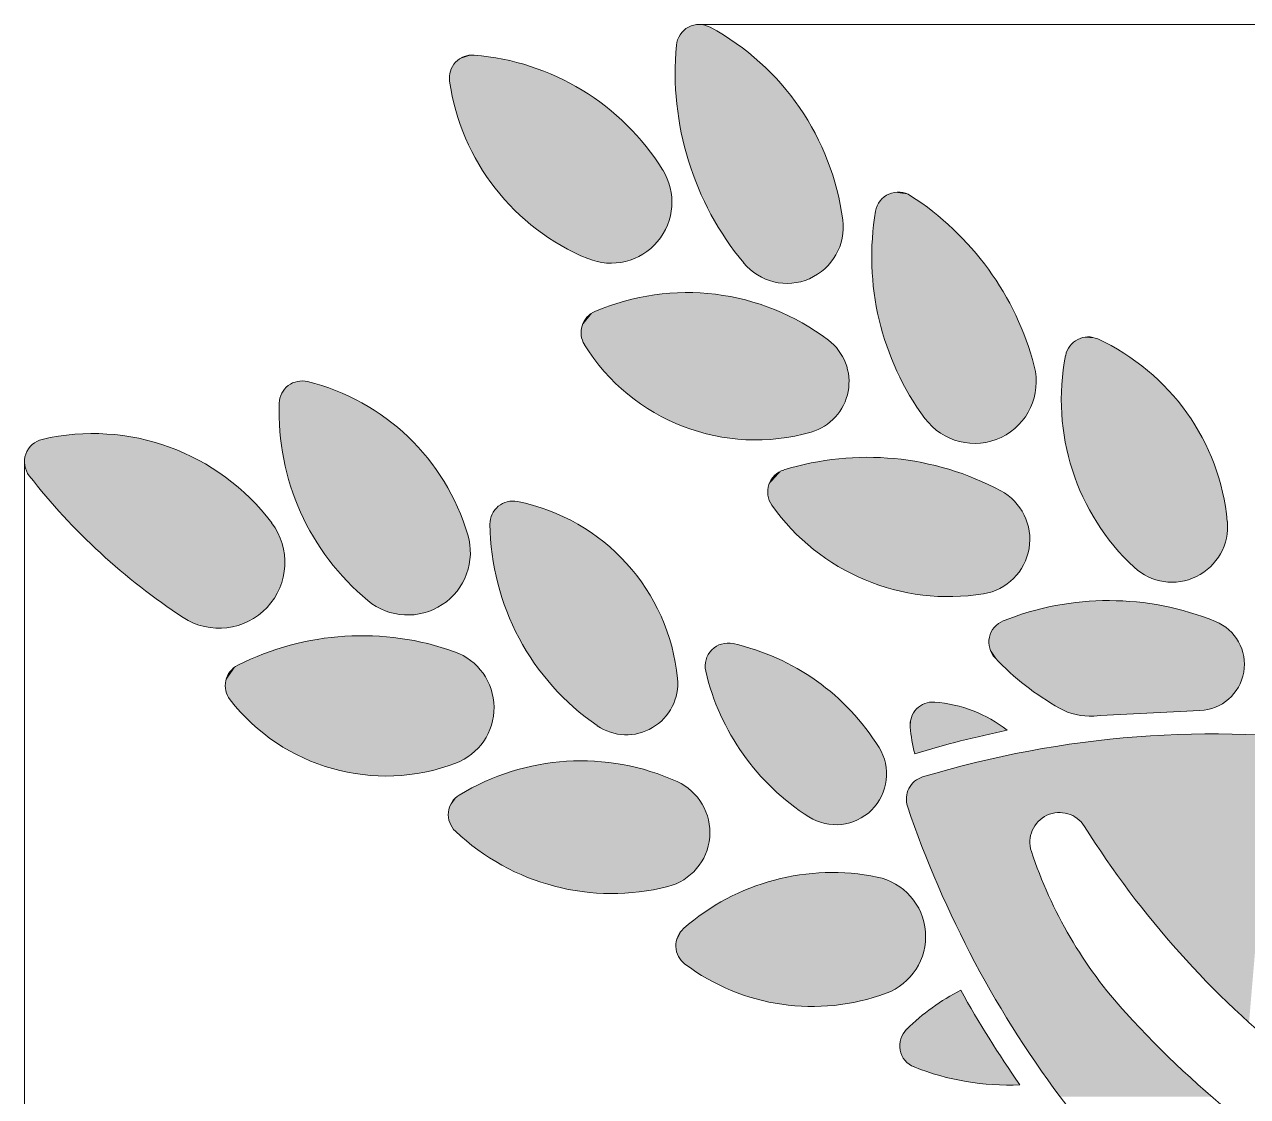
# Model space of a CAD drawing. Extents: x 5 to 409, y 5 to 583.
# Drawn here: x 227.31 to 248.66, y 339.34 to 358.04 of the extents above; entities that cross this region are included whole.
import ezdxf

# ---------------------------------------------------------------- set-up
doc = ezdxf.new("R2010")
doc.units = 0
doc.layers.add('DIMENSIONS', color=2, linetype='Continuous', lineweight=25)
doc.layers.add('OUTLINE', color=7, linetype='Continuous', lineweight=70)

msp = doc.modelspace()

# ---------------------------------------------------------------- linework, layer by layer
at = {"layer": 'DIMENSIONS', "lineweight": 13}
for p, q in [((239.09, 358.045), (308.088, 358.045)), ((227.314, 350.415), (227.314, 306.719))]:
    msp.add_line(p, q, dxfattribs=at)
at = {"layer": 'OUTLINE', "lineweight": 18}
for centre, radius, start, end in [((239.09, 357.645), 0.4, 61.5311, 174.7604), ((237.139, 354.046), 4.494, 7.5553, 61.5311), ((243.884, 357.205), 5.214, 174.7604, 219.5843), ((235.129, 357.111), 0.4, 85.4305, 188.1891), ((234.82, 353.243), 4.28, 31.9031, 85.4305), ((238.648, 357.617), 3.955, 188.1891, 247.6815), ((237.55, 354.943), 1.064, 247.6815, 31.9031), ((242.562, 354.72), 0.4, 57.2307, 170.296), ((240.039, 350.8), 5.062, 14.6979, 57.2307), ((246.841, 353.989), 4.741, 170.296, 216.4636), ((240.621, 354.508), 0.981, 219.5843, 7.5553), ((238.878, 349.288), 4.078, 52.8123, 113.2345), ((237.427, 352.668), 0.4, 113.2345, 211.7814), ((240.072, 354.307), 3.512, 211.7814, 286.0656), ((240.791, 351.81), 0.913, 286.0656, 52.8123), ((245.877, 352.193), 0.4, 65.3956, 168.8286), ((244.417, 349.005), 3.906, 5.4178, 65.3956), ((249.405, 351.496), 3.997, 168.8286, 226.9912), ((243.894, 351.811), 1.077, 216.4636, 14.6979), ((232.159, 351.424), 0.4, 76.158, 177.9965), ((231.325, 348.04), 3.885, 16.4571, 76.158), ((236.037, 351.289), 4.28, 177.9965, 230.3997), ((228.507, 346.998), 3.908, 36.9803, 103.0534), ((227.714, 350.415), 0.4, 103.0534, 217.9062), ((242.025, 345.566), 4.926, 61.8303, 107.2477), ((240.684, 349.888), 0.4, 107.2477, 215.2997), ((236.163, 356.994), 11.108, 217.9062, 236.8144), ((243.897, 349.06), 0.962, 279.2792, 61.8303), ((235.838, 349.329), 0.4, 78.6992, 180.5728), ((235.232, 346.293), 3.495, 5.61, 78.6992), ((243.442, 351.841), 3.78, 215.2997, 279.2792), ((230.711, 348.658), 1.148, 236.8144, 36.9803), ((239.757, 349.368), 4.319, 180.5728, 235.4808), ((247.34, 349.282), 0.97, 226.9912, 5.4178), ((234.004, 348.832), 1.092, 230.3997, 16.4571), ((246.237, 343.047), 4.945, 67.8941, 111.8651), ((244.544, 347.266), 0.4, 111.8651, 223.4389), ((247.794, 346.88), 0.809, 272.423, 67.8941), ((233.204, 342.565), 4.814, 70.3681, 116.7382), ((234.473, 346.123), 1.036, 290.7187, 70.3681), ((239.593, 346.85), 0.4, 77.2914, 193.0631), ((238.791, 343.294), 4.046, 31.8709, 77.2914), ((231.218, 346.507), 0.4, 116.7382, 217.8558), ((247.705, 350.259), 4.754, 223.4389, 240.6966), ((237.818, 346.547), 0.897, 235.4808, 5.61), ((243.209, 347.689), 4.112, 193.0631, 237.5738), ((233.622, 348.375), 3.444, 217.8558, 290.7187), ((243.169, 345.821), 0.4, 85.8099, 185.57), ((243.029, 343.909), 2.317, 51.751, 85.8099), ((245.909, 347.059), 1.084, 240.6966, 273.4481), ((252.213, 242.441), 103.724, 92.42305, 93.44807), ((245.983, 346.095), 3.227, 185.57, 193.9085), ((248.052, 328.197), 17.895, 101.5701, 106.8994), ((248.062, 328.171), 17.495, 81.8885, 106.8623), ((241.477, 344.964), 0.883, 237.5738, 31.8709), ((237.026, 341.126), 4.07, 65.658, 121.4541), ((238.301, 343.947), 0.975, 284.228, 65.658), ((243.104, 344.531), 0.4, 106.8623, 198.6749), ((235.11, 344.257), 0.4, 121.4541, 226.5792), ((259.954, 350.226), 18.187, 198.6749, 217.3858), ((245.376, 343.778), 0.516, 32.0785, 198.2836), ((237.565, 346.851), 3.971, 226.5792, 284.228), ((259.563, 352.67), 16.227, 212.0786, 231.5523), ((252.332, 346.076), 7.841, 198.2836, 222.3609), ((241.408, 339.321), 3.926, 78.4309, 131.3053), ((241.983, 342.131), 1.058, 290.3357, 78.4309), ((239.081, 341.969), 0.4, 131.3053, 233.1132), ((241.063, 344.612), 3.703, 233.1132, 290.3357), ((245.487, 337.654), 3.986, 117.3829, 134.1653), ((259.904, 350.215), 18.587, 209.0372, 215.0419), ((259.563, 352.67), 17.627, 222.3609, 231.5523), ((242.988, 340.226), 0.4, 134.1653, 248.2532), ((244.487, 343.983), 4.445, 248.2532, 272.5738)]:
    msp.add_arc(centre, radius, start, end, dxfattribs=at)
at = {"layer": 'OUTLINE', "lineweight": 5}
for points in [[(239.976, 353.769), (238.821, 357.94), (238.757, 357.866), (238.786, 357.905)], [(239.976, 353.769), (238.901, 357.997), (238.821, 357.94), (238.859, 357.971)], [(239.976, 353.769), (238.993, 358.033), (238.901, 357.997), (238.946, 358.018)], [(239.976, 353.769), (239.091, 358.045), (238.993, 358.033), (239.042, 358.042)], [(239.976, 353.769), (239.189, 358.032), (239.091, 358.045), (239.14, 358.041)], [(239.976, 353.769), (239.281, 357.996), (239.189, 358.032), (239.236, 358.017)], [(239.976, 353.769), (239.73, 357.717), (239.281, 357.996), (239.509, 357.863)], [(239.976, 353.769), (238.713, 357.777), (238.692, 357.681), (238.699, 357.73)], [(239.976, 353.769), (238.757, 357.866), (238.713, 357.777), (238.732, 357.823)], [(239.976, 353.769), (238.692, 357.681), (238.67, 357.172), (238.675, 357.427)], [(239.976, 353.769), (240.143, 357.387), (239.73, 357.717), (239.942, 357.558)], [(235.116, 357.511), (234.73, 357.143), (234.733, 357.054), (234.729, 357.099)], [(235.116, 357.511), (234.748, 357.231), (234.73, 357.143), (234.736, 357.188)], [(235.116, 357.511), (234.733, 357.054), (234.839, 356.552), (234.778, 356.801)], [(235.116, 357.511), (234.784, 357.313), (234.748, 357.231), (234.763, 357.273)], [(235.116, 357.511), (234.837, 357.385), (234.784, 357.313), (234.809, 357.35)], [(235.116, 357.511), (234.906, 357.443), (234.837, 357.385), (234.87, 357.416)], [(235.116, 357.511), (234.839, 356.552), (235.009, 356.068), (234.916, 356.307)], [(235.116, 357.511), (234.985, 357.484), (234.906, 357.443), (234.944, 357.466)], [(235.116, 357.511), (235.071, 357.507), (234.985, 357.484), (235.028, 357.498)], [(235.116, 357.511), (235.009, 356.068), (235.24, 355.61), (235.117, 355.835)], [(235.116, 357.511), (235.24, 355.61), (235.529, 355.186), (235.377, 355.393)], [(235.116, 357.511), (235.529, 355.186), (235.869, 354.802), (235.693, 354.988)], [(235.116, 357.511), (235.869, 354.802), (236.257, 354.466), (236.058, 354.628)], [(235.116, 357.511), (236.257, 354.466), (236.685, 354.183), (236.467, 354.318)], [(235.116, 357.511), (236.685, 354.183), (237.146, 353.958), (236.912, 354.063)], [(235.116, 357.511), (237.146, 353.958), (237.471, 353.881), (237.305, 353.907)], [(235.116, 357.511), (237.471, 353.881), (237.803, 353.909), (237.638, 353.882)], [(235.116, 357.511), (237.803, 353.909), (238.11, 354.038), (237.962, 353.961)], [(235.116, 357.511), (238.11, 354.038), (238.363, 354.256), (238.245, 354.137)], [(235.116, 357.511), (238.363, 354.256), (238.536, 354.541), (238.461, 354.392)], [(235.116, 357.511), (238.536, 354.541), (238.612, 354.866), (238.586, 354.7)], [(235.116, 357.511), (238.612, 354.866), (238.583, 355.198), (238.611, 355.033)], [(235.116, 357.511), (238.583, 355.198), (238.454, 355.505), (238.531, 355.357)], [(235.116, 357.511), (238.454, 355.505), (238.165, 355.913), (238.315, 355.713)], [(235.116, 357.511), (238.165, 355.913), (237.831, 356.285), (238.004, 356.104)], [(235.116, 357.511), (237.831, 356.285), (237.457, 356.615), (237.649, 356.455)], [(235.116, 357.511), (237.457, 356.615), (237.046, 356.899), (237.255, 356.763)], [(235.116, 357.511), (237.046, 356.899), (236.605, 357.133), (236.829, 357.023)], [(235.116, 357.511), (236.605, 357.133), (236.139, 357.315), (236.374, 357.231)], [(235.116, 357.511), (236.139, 357.315), (235.656, 357.441), (235.899, 357.385)], [(235.116, 357.511), (235.656, 357.441), (235.161, 357.51), (235.409, 357.483)], [(239.976, 353.769), (240.515, 357.011), (240.143, 357.387), (240.335, 357.205)], [(239.976, 353.769), (238.67, 357.172), (238.698, 356.663), (238.678, 356.917)], [(239.976, 353.769), (240.84, 356.594), (240.515, 357.011), (240.684, 356.807)], [(239.976, 353.769), (238.698, 356.663), (238.776, 356.159), (238.731, 356.41)], [(239.976, 353.769), (241.114, 356.141), (240.84, 356.594), (240.984, 356.372)], [(239.976, 353.769), (238.776, 356.159), (238.902, 355.666), (238.833, 355.911)], [(239.976, 353.769), (241.333, 355.66), (241.114, 356.141), (241.23, 355.904)], [(239.976, 353.769), (238.902, 355.666), (239.076, 355.187), (238.984, 355.424)], [(239.976, 353.769), (241.493, 355.156), (241.333, 355.66), (241.42, 355.41)], [(239.976, 353.769), (239.076, 355.187), (239.296, 354.727), (239.181, 354.954)], [(239.976, 353.769), (241.593, 354.637), (241.493, 355.156), (241.551, 354.898)], [(242.736, 355.081), (242.111, 354.314), (242.103, 353.837), (242.101, 354.076)], [(242.736, 355.081), (242.103, 353.837), (242.142, 353.361), (242.116, 353.598)], [(242.736, 355.081), (242.168, 354.788), (242.111, 354.314), (242.134, 354.552)], [(242.736, 355.081), (242.142, 353.361), (242.229, 352.892), (242.179, 353.125)], [(242.736, 355.081), (242.196, 354.882), (242.168, 354.788), (242.179, 354.836)], [(242.736, 355.081), (242.247, 354.967), (242.196, 354.882), (242.219, 354.926)], [(242.736, 355.081), (242.229, 352.892), (242.363, 352.434), (242.29, 352.661)], [(242.736, 355.081), (242.317, 355.036), (242.247, 354.967), (242.28, 355.004)], [(242.736, 355.081), (242.401, 355.087), (242.317, 355.036), (242.357, 355.064)], [(242.736, 355.081), (242.363, 352.434), (242.542, 351.991), (242.446, 352.21)], [(242.736, 355.081), (242.495, 355.115), (242.401, 355.087), (242.447, 355.104)], [(242.736, 355.081), (242.594, 355.119), (242.495, 355.115), (242.544, 355.12)], [(242.736, 355.081), (242.542, 351.991), (242.764, 351.569), (242.648, 351.777)], [(242.736, 355.081), (242.69, 355.1), (242.594, 355.119), (242.642, 355.112)], [(242.736, 355.081), (242.764, 351.569), (243.028, 351.171), (242.891, 351.367)], [(242.736, 355.081), (243.028, 351.171), (243.296, 350.916), (243.151, 351.032)], [(242.736, 355.081), (243.296, 350.916), (243.634, 350.767), (243.458, 350.827)], [(242.736, 355.081), (243.634, 350.767), (244.003, 350.74), (243.817, 350.737)], [(242.736, 355.081), (244.003, 350.74), (244.359, 350.84), (244.185, 350.775)], [(242.736, 355.081), (244.359, 350.84), (244.66, 351.055), (244.519, 350.935)], [(242.736, 355.081), (244.66, 351.055), (244.871, 351.359), (244.779, 351.198)], [(242.736, 355.081), (244.871, 351.359), (244.966, 351.716), (244.934, 351.533)], [(242.736, 355.081), (244.966, 351.716), (244.935, 352.085), (244.967, 351.902)], [(242.736, 355.081), (244.935, 352.085), (244.795, 352.533), (244.871, 352.31)], [(242.736, 355.081), (244.795, 352.533), (244.614, 352.966), (244.71, 352.751)], [(242.736, 355.081), (244.614, 352.966), (244.394, 353.381), (244.509, 353.176)], [(242.736, 355.081), (244.394, 353.381), (244.136, 353.773), (244.27, 353.58)], [(242.736, 355.081), (244.136, 353.773), (243.843, 354.14), (243.994, 353.96)], [(242.736, 355.081), (243.843, 354.14), (243.517, 354.478), (243.684, 354.313)], [(242.736, 355.081), (243.517, 354.478), (243.161, 354.785), (243.343, 354.635)], [(242.736, 355.081), (243.161, 354.785), (242.779, 355.057), (242.973, 354.925)], [(239.976, 353.769), (239.296, 354.727), (239.56, 354.291), (239.423, 354.506)], [(239.976, 353.769), (241.584, 354.322), (241.593, 354.637), (241.601, 354.479)], [(239.976, 353.769), (241.475, 354.026), (241.584, 354.322), (241.542, 354.169)], [(239.976, 353.769), (239.56, 354.291), (239.865, 353.883), (239.708, 354.083)], [(239.976, 353.769), (241.278, 353.78), (241.475, 354.026), (241.387, 353.895)], [(239.976, 353.769), (241.013, 353.609), (241.278, 353.78), (241.153, 353.684)], [(239.976, 353.769), (240.103, 353.675), (240.394, 353.554), (240.243, 353.603)], [(239.976, 353.769), (240.394, 353.554), (240.708, 353.531), (240.55, 353.53)], [(239.976, 353.769), (240.708, 353.531), (241.013, 353.609), (240.864, 353.557)], [(237.231, 353.016), (239.374, 353.336), (238.837, 353.366), (239.106, 353.36)], [(237.231, 353.016), (238.837, 353.366), (238.302, 353.325), (238.569, 353.354)], [(237.231, 353.016), (239.901, 353.236), (239.374, 353.336), (239.639, 353.295)], [(237.231, 353.016), (238.302, 353.325), (237.776, 353.214), (238.037, 353.279)], [(237.231, 353.016), (240.411, 353.067), (239.901, 353.236), (240.159, 353.16)], [(237.231, 353.016), (237.776, 353.214), (237.269, 353.035), (237.52, 353.133)], [(237.231, 353.016), (240.895, 352.833), (240.411, 353.067), (240.657, 352.958)], [(237.231, 353.016), (237.029, 352.704), (237.03, 352.618), (237.027, 352.661)], [(237.231, 353.016), (237.046, 352.788), (237.029, 352.704), (237.035, 352.747)], [(237.231, 353.016), (237.03, 352.618), (237.05, 352.535), (237.038, 352.576)], [(237.231, 353.016), (237.08, 352.867), (237.046, 352.788), (237.061, 352.828)], [(237.231, 353.016), (237.05, 352.535), (237.087, 352.457), (237.067, 352.495)], [(237.231, 353.016), (237.131, 352.936), (237.08, 352.867), (237.104, 352.903)], [(237.231, 353.016), (237.087, 352.457), (237.425, 352), (237.247, 352.222)], [(237.231, 353.016), (237.195, 352.993), (237.131, 352.936), (237.161, 352.967)], [(237.231, 353.016), (237.425, 352), (237.832, 351.603), (237.62, 351.793)], [(237.231, 353.016), (237.832, 351.603), (238.297, 351.277), (238.058, 351.43)], [(237.231, 353.016), (238.297, 351.277), (238.809, 351.03), (238.548, 351.143)], [(237.231, 353.016), (238.809, 351.03), (239.355, 350.869), (239.079, 350.939)], [(237.231, 353.016), (239.355, 350.869), (239.919, 350.799), (239.635, 350.823)], [(237.231, 353.016), (239.919, 350.799), (240.487, 350.82), (240.203, 350.798)], [(237.231, 353.016), (240.487, 350.82), (241.044, 350.932), (240.768, 350.865)], [(237.231, 353.016), (241.044, 350.932), (241.274, 351.035), (241.162, 350.976)], [(237.231, 353.016), (241.274, 351.035), (241.467, 351.196), (241.376, 351.109)], [(237.231, 353.016), (241.467, 351.196), (241.609, 351.404), (241.545, 351.295)], [(237.231, 353.016), (241.609, 351.404), (241.689, 351.642), (241.657, 351.52)], [(237.231, 353.016), (241.689, 351.642), (241.7, 351.894), (241.703, 351.768)], [(237.231, 353.016), (241.7, 351.894), (241.643, 352.139), (241.68, 352.018)], [(237.231, 353.016), (241.643, 352.139), (241.521, 352.359), (241.589, 352.253)], [(237.231, 353.016), (241.521, 352.359), (241.343, 352.537), (241.438, 352.454)], [(237.231, 353.016), (241.343, 352.537), (240.895, 352.833), (241.124, 352.692)], [(246.001, 352.573), (245.418, 351.768), (245.415, 351.261), (245.408, 351.515)], [(246.001, 352.573), (245.415, 351.261), (245.477, 350.758), (245.438, 351.009)], [(246.001, 352.573), (245.484, 352.27), (245.418, 351.768), (245.443, 352.02)], [(246.001, 352.573), (245.477, 350.758), (245.602, 350.267), (245.532, 350.511)], [(246.001, 352.573), (245.511, 352.356), (245.484, 352.27), (245.495, 352.314)], [(246.001, 352.573), (245.557, 352.434), (245.511, 352.356), (245.532, 352.396)], [(246.001, 352.573), (245.619, 352.499), (245.557, 352.434), (245.586, 352.468)], [(246.001, 352.573), (245.602, 350.267), (245.788, 349.796), (245.688, 350.028)], [(246.001, 352.573), (245.694, 352.549), (245.619, 352.499), (245.655, 352.526)], [(246.001, 352.573), (245.779, 352.581), (245.694, 352.549), (245.735, 352.567)], [(246.001, 352.573), (245.868, 352.593), (245.779, 352.581), (245.823, 352.589)], [(246.001, 352.573), (245.788, 349.796), (246.032, 349.351), (245.903, 349.57)], [(246.001, 352.573), (245.957, 352.585), (245.868, 352.593), (245.913, 352.591)], [(246.001, 352.573), (246.032, 349.351), (246.331, 348.942), (246.175, 349.142)], [(246.001, 352.573), (246.331, 348.942), (246.679, 348.573), (246.499, 348.752)], [(246.001, 352.573), (246.679, 348.573), (246.92, 348.409), (246.793, 348.482)], [(246.001, 352.573), (246.92, 348.409), (247.199, 348.323), (247.056, 348.355)], [(246.001, 352.573), (247.199, 348.323), (247.49, 348.325), (247.344, 348.313)], [(246.001, 352.573), (247.49, 348.325), (247.768, 348.412), (247.633, 348.358)], [(246.001, 352.573), (247.768, 348.412), (248.008, 348.579), (247.894, 348.487)], [(246.001, 352.573), (248.008, 348.579), (248.187, 348.81), (248.106, 348.688)], [(246.001, 352.573), (248.187, 348.81), (248.289, 349.083), (248.248, 348.942)], [(246.001, 352.573), (248.289, 349.083), (248.305, 349.374), (248.308, 349.228)], [(246.001, 352.573), (248.305, 349.374), (248.224, 349.878), (248.273, 349.627)], [(246.001, 352.573), (248.224, 349.878), (248.078, 350.367), (248.159, 350.125)], [(246.001, 352.573), (248.078, 350.367), (247.869, 350.834), (247.981, 350.604)], [(246.001, 352.573), (247.869, 350.834), (247.6, 351.268), (247.742, 351.055)], [(246.001, 352.573), (247.6, 351.268), (247.278, 351.664), (247.446, 351.472)], [(246.001, 352.573), (247.278, 351.664), (246.907, 352.015), (247.098, 351.846)], [(246.001, 352.573), (246.907, 352.015), (246.493, 352.314), (246.704, 352.171)], [(246.001, 352.573), (246.493, 352.314), (246.043, 352.557), (246.272, 352.443)], [(233.451, 347.891), (231.994, 351.789), (231.918, 351.743), (231.955, 351.768)], [(233.451, 347.891), (232.079, 351.816), (231.994, 351.789), (232.036, 351.805)], [(233.451, 347.891), (232.167, 351.824), (232.079, 351.816), (232.123, 351.823)], [(233.451, 347.891), (232.255, 351.813), (232.167, 351.824), (232.211, 351.821)], [(233.451, 347.891), (232.737, 351.66), (232.255, 351.813), (232.498, 351.744)], [(233.451, 347.891), (231.804, 351.609), (231.772, 351.526), (231.786, 351.568)], [(233.451, 347.891), (231.854, 351.682), (231.804, 351.609), (231.827, 351.647)], [(233.451, 347.891), (231.918, 351.743), (231.854, 351.682), (231.884, 351.715)], [(233.451, 347.891), (233.195, 351.446), (232.737, 351.66), (232.969, 351.56)], [(233.451, 347.891), (231.759, 351.438), (231.77, 350.949), (231.758, 351.194)], [(233.451, 347.891), (231.772, 351.526), (231.759, 351.438), (231.763, 351.483)], [(233.451, 347.891), (233.622, 351.174), (233.195, 351.446), (233.413, 351.317)], [(233.451, 347.891), (234.009, 350.85), (233.622, 351.174), (233.821, 351.018)], [(230.26, 347.603), (228.743, 350.898), (228.18, 350.892), (228.461, 350.905)], [(230.26, 347.603), (229.301, 350.824), (228.743, 350.898), (229.023, 350.871)], [(233.451, 347.891), (231.77, 350.949), (231.837, 350.465), (231.797, 350.706)], [(230.26, 347.603), (227.448, 350.713), (227.382, 350.638), (227.413, 350.678)], [(230.26, 347.603), (227.53, 350.77), (227.448, 350.713), (227.487, 350.744)], [(230.26, 347.603), (227.624, 350.805), (227.53, 350.77), (227.576, 350.79)], [(230.26, 347.603), (228.18, 350.892), (227.624, 350.805), (227.9, 350.858)], [(230.26, 347.603), (229.842, 350.67), (229.301, 350.824), (229.574, 350.757)], [(233.451, 347.891), (234.351, 350.477), (234.009, 350.85), (234.186, 350.669)], [(230.26, 347.603), (227.337, 350.549), (227.316, 350.451), (227.324, 350.5)], [(230.26, 347.603), (227.382, 350.638), (227.337, 350.549), (227.357, 350.595)], [(230.26, 347.603), (230.356, 350.44), (229.842, 350.67), (230.103, 350.565)], [(233.451, 347.891), (234.642, 350.064), (234.351, 350.477), (234.503, 350.275)], [(240.521, 350.253), (242.494, 350.469), (242.007, 350.491), (242.251, 350.486)], [(240.521, 350.253), (242.007, 350.491), (241.52, 350.465), (241.763, 350.484)], [(240.521, 350.253), (242.977, 350.399), (242.494, 350.469), (242.736, 350.44)], [(230.26, 347.603), (227.316, 350.451), (227.319, 350.351), (227.314, 350.401)], [(230.26, 347.603), (227.319, 350.351), (227.348, 350.255), (227.33, 350.302)], [(230.26, 347.603), (227.348, 350.255), (227.399, 350.169), (227.37, 350.211)], [(230.26, 347.603), (230.831, 350.139), (230.356, 350.44), (230.599, 350.298)], [(233.451, 347.891), (231.837, 350.465), (231.958, 349.991), (231.891, 350.226)], [(240.521, 350.253), (241.52, 350.465), (241.037, 350.391), (241.278, 350.434)], [(240.521, 350.253), (243.45, 350.281), (242.977, 350.399), (243.215, 350.346)], [(240.521, 350.253), (241.037, 350.391), (240.565, 350.27), (240.8, 350.337)], [(240.521, 350.253), (243.91, 350.117), (243.45, 350.281), (243.682, 350.204)], [(230.26, 347.603), (227.399, 350.169), (227.688, 349.814), (227.541, 349.99)], [(230.26, 347.603), (231.258, 349.772), (230.831, 350.139), (231.051, 349.963)], [(233.451, 347.891), (234.877, 349.616), (234.642, 350.064), (234.767, 349.843)], [(240.521, 350.253), (240.285, 349.924), (240.288, 349.83), (240.284, 349.877)], [(240.521, 350.253), (240.305, 350.016), (240.285, 349.924), (240.292, 349.971)], [(240.521, 350.253), (240.288, 349.83), (240.312, 349.739), (240.297, 349.784)], [(240.521, 350.253), (240.345, 350.101), (240.305, 350.016), (240.322, 350.06)], [(240.521, 350.253), (240.312, 349.739), (240.357, 349.657), (240.332, 349.697)], [(240.521, 350.253), (240.404, 350.174), (240.345, 350.101), (240.373, 350.14)], [(240.521, 350.253), (240.357, 349.657), (240.691, 349.249), (240.517, 349.447)], [(240.521, 350.253), (240.479, 350.232), (240.404, 350.174), (240.44, 350.205)], [(240.521, 350.253), (240.691, 349.249), (241.078, 348.891), (240.878, 349.063)], [(240.521, 350.253), (241.078, 348.891), (241.512, 348.591), (241.29, 348.734)], [(240.521, 350.253), (241.512, 348.591), (241.983, 348.354), (241.743, 348.464)], [(240.521, 350.253), (241.983, 348.354), (242.482, 348.185), (242.229, 348.261)], [(240.521, 350.253), (242.482, 348.185), (243, 348.087), (242.739, 348.127)], [(240.521, 350.253), (243, 348.087), (243.527, 348.062), (243.263, 348.065)], [(240.521, 350.253), (243.527, 348.062), (244.052, 348.111), (243.79, 348.077)], [(240.521, 350.253), (244.052, 348.111), (244.335, 348.204), (244.197, 348.146)], [(240.521, 350.253), (244.335, 348.204), (244.576, 348.379), (244.462, 348.282)], [(240.521, 350.253), (244.576, 348.379), (244.752, 348.619), (244.673, 348.492)], [(240.521, 350.253), (244.752, 348.619), (244.846, 348.902), (244.81, 348.757)], [(240.521, 350.253), (244.846, 348.902), (244.848, 349.2), (244.859, 349.051)], [(240.521, 350.253), (244.848, 349.2), (244.76, 349.485), (244.815, 349.346)], [(240.521, 350.253), (244.76, 349.485), (244.588, 349.728), (244.684, 349.613)], [(240.521, 350.253), (244.588, 349.728), (244.351, 349.908), (244.477, 349.827)], [(240.521, 350.253), (244.351, 349.908), (243.91, 350.117), (244.133, 350.018)], [(233.451, 347.891), (231.958, 349.991), (232.133, 349.534), (232.039, 349.76)], [(230.26, 347.603), (227.688, 349.814), (227.991, 349.47), (227.837, 349.64)], [(230.26, 347.603), (231.628, 349.348), (231.258, 349.772), (231.451, 349.567)], [(233.451, 347.891), (235.051, 349.141), (234.877, 349.616), (234.972, 349.381)], [(237.419, 345.744), (235.583, 349.637), (235.521, 349.573), (235.55, 349.606)], [(237.419, 345.744), (235.657, 349.685), (235.583, 349.637), (235.619, 349.663)], [(237.419, 345.744), (235.74, 349.716), (235.657, 349.685), (235.698, 349.703)], [(237.419, 345.744), (235.828, 349.728), (235.74, 349.716), (235.784, 349.725)], [(237.419, 345.744), (235.917, 349.721), (235.828, 349.728), (235.873, 349.727)], [(237.419, 345.744), (236.452, 349.569), (235.917, 349.721), (236.187, 349.655)], [(230.26, 347.603), (227.991, 349.47), (228.308, 349.139), (228.148, 349.303)], [(233.451, 347.891), (232.133, 349.534), (232.358, 349.1), (232.239, 349.314)], [(237.419, 345.744), (235.447, 349.413), (235.438, 349.325), (235.44, 349.369)], [(237.419, 345.744), (235.475, 349.497), (235.447, 349.413), (235.459, 349.456)], [(237.419, 345.744), (235.521, 349.573), (235.475, 349.497), (235.496, 349.536)], [(237.419, 345.744), (236.957, 349.333), (236.452, 349.569), (236.709, 349.461)], [(230.26, 347.603), (231.809, 348.993), (231.628, 349.348), (231.734, 349.178)], [(237.419, 345.744), (235.438, 349.325), (235.474, 348.809), (235.449, 349.066)], [(237.419, 345.744), (237.417, 349.021), (236.957, 349.333), (237.193, 349.186)], [(230.26, 347.603), (228.308, 349.139), (228.639, 348.822), (228.472, 348.979)], [(230.26, 347.603), (231.858, 348.597), (231.809, 348.993), (231.851, 348.797)], [(233.451, 347.891), (232.358, 349.1), (232.632, 348.695), (232.49, 348.894)], [(233.451, 347.891), (235.095, 348.797), (235.051, 349.141), (235.087, 348.971)], [(237.419, 345.744), (237.823, 348.639), (237.417, 349.021), (237.628, 348.838)], [(230.26, 347.603), (228.639, 348.822), (228.982, 348.519), (228.809, 348.669)], [(233.451, 347.891), (235.03, 348.457), (235.095, 348.797), (235.076, 348.625)], [(237.419, 345.744), (235.474, 348.809), (235.572, 348.301), (235.515, 348.553)], [(230.26, 347.603), (231.767, 348.208), (231.858, 348.597), (231.83, 348.398)], [(233.451, 347.891), (232.632, 348.695), (232.95, 348.323), (232.786, 348.505)], [(237.419, 345.744), (238.162, 348.198), (237.823, 348.639), (238.001, 348.425)], [(230.26, 347.603), (228.982, 348.519), (229.338, 348.23), (229.158, 348.373)], [(233.451, 347.891), (234.861, 348.155), (235.03, 348.457), (234.957, 348.299)], [(230.26, 347.603), (229.338, 348.23), (229.705, 347.956), (229.52, 348.091)], [(230.26, 347.603), (231.549, 347.874), (231.767, 348.208), (231.673, 348.031)], [(233.451, 347.891), (232.95, 348.323), (233.309, 347.991), (233.125, 348.152)], [(233.451, 347.891), (234.606, 347.921), (234.861, 348.155), (234.743, 348.028)], [(237.419, 345.744), (235.572, 348.301), (235.729, 347.808), (235.643, 348.052)], [(237.419, 345.744), (238.428, 347.708), (238.162, 348.198), (238.305, 347.958)], [(230.26, 347.603), (229.705, 347.956), (230.083, 347.697), (229.893, 347.825)], [(233.451, 347.891), (234.29, 347.778), (234.606, 347.921), (234.454, 347.837)], [(244.316, 346.926), (246.721, 347.969), (246.247, 347.992), (246.484, 347.986)], [(244.316, 346.926), (246.247, 347.992), (245.774, 347.971), (246.01, 347.987)], [(244.316, 346.926), (245.774, 347.971), (245.304, 347.904), (245.538, 347.943)], [(244.316, 346.926), (247.19, 347.9), (246.721, 347.969), (246.956, 347.94)], [(230.26, 347.603), (231.23, 347.634), (231.549, 347.874), (231.4, 347.74)], [(233.451, 347.891), (233.607, 347.815), (233.946, 347.742), (233.773, 347.765)], [(233.451, 347.891), (233.946, 347.742), (234.29, 347.778), (234.119, 347.746)], [(237.419, 345.744), (235.729, 347.808), (235.945, 347.338), (235.83, 347.57)], [(237.419, 345.744), (238.612, 347.183), (238.428, 347.708), (238.53, 347.449)], [(244.316, 346.926), (245.304, 347.904), (244.843, 347.792), (245.072, 347.853)], [(244.316, 346.926), (247.65, 347.786), (247.19, 347.9), (247.422, 347.848)], [(244.316, 346.926), (244.843, 347.792), (244.395, 347.637), (244.617, 347.72)], [(244.316, 346.926), (248.098, 347.629), (247.65, 347.786), (247.876, 347.713)], [(230.26, 347.603), (230.848, 347.518), (231.23, 347.634), (231.044, 347.559)], [(230.26, 347.603), (230.45, 347.54), (230.848, 347.518), (230.648, 347.512)], [(244.316, 346.926), (244.239, 347.524), (244.186, 347.443), (244.21, 347.485)], [(244.316, 346.926), (244.31, 347.59), (244.239, 347.524), (244.273, 347.559)], [(244.316, 346.926), (244.395, 347.637), (244.31, 347.59), (244.351, 347.616)], [(244.316, 346.926), (248.33, 347.485), (248.098, 347.629), (248.22, 347.567)], [(244.316, 346.926), (248.501, 347.272), (248.33, 347.485), (248.424, 347.386)], [(231, 346.842), (233.393, 347.375), (232.906, 347.369), (233.149, 347.378)], [(231, 346.842), (233.877, 347.331), (233.393, 347.375), (233.635, 347.359)], [(231, 346.842), (232.906, 347.369), (232.422, 347.315), (232.663, 347.348)], [(231, 346.842), (234.355, 347.239), (233.877, 347.331), (234.117, 347.291)], [(231, 346.842), (232.422, 347.315), (231.946, 347.211), (232.183, 347.269)], [(237.419, 345.744), (235.945, 347.338), (236.214, 346.897), (236.073, 347.113)], [(244.316, 346.926), (244.154, 347.351), (244.144, 347.254), (244.146, 347.303)], [(244.316, 346.926), (244.186, 347.443), (244.154, 347.351), (244.167, 347.398)], [(244.316, 346.926), (248.591, 347.015), (248.501, 347.272), (248.557, 347.147)], [(231, 346.842), (234.821, 347.099), (234.355, 347.239), (234.59, 347.175)], [(231, 346.842), (231.946, 347.211), (231.484, 347.061), (231.713, 347.142)], [(231, 346.842), (235.098, 346.949), (234.821, 347.099), (234.966, 347.035)], [(231, 346.842), (231.484, 347.061), (231.038, 346.864), (231.258, 346.968)], [(237.419, 345.744), (238.71, 346.635), (238.612, 347.183), (238.672, 346.911)], [(241.136, 344.15), (239.309, 347.132), (239.248, 347.052), (239.276, 347.094)], [(241.136, 344.15), (239.389, 347.194), (239.309, 347.132), (239.347, 347.166)], [(241.136, 344.15), (239.481, 347.234), (239.389, 347.194), (239.434, 347.217)], [(241.136, 344.15), (239.581, 347.25), (239.481, 347.234), (239.531, 347.245)], [(241.136, 344.15), (239.681, 347.241), (239.581, 347.25), (239.631, 347.249)], [(241.136, 344.15), (240.067, 347.133), (239.681, 347.241), (239.876, 347.192)], [(241.136, 344.15), (240.441, 346.988), (240.067, 347.133), (240.256, 347.065)], [(244.316, 346.926), (244.144, 347.254), (244.159, 347.158), (244.149, 347.206)], [(244.316, 346.926), (244.159, 347.158), (244.196, 347.069), (244.175, 347.112)], [(244.316, 346.926), (244.196, 347.069), (244.254, 346.99), (244.223, 347.028)], [(231, 346.842), (230.828, 346.595), (230.818, 346.507), (230.821, 346.551)], [(231, 346.842), (230.818, 346.507), (230.828, 346.42), (230.821, 346.463)], [(231, 346.842), (230.857, 346.678), (230.828, 346.595), (230.84, 346.637)], [(231, 346.842), (230.828, 346.42), (230.856, 346.336), (230.84, 346.377)], [(231, 346.842), (230.856, 346.336), (230.902, 346.261), (230.877, 346.297)], [(231, 346.842), (230.903, 346.753), (230.857, 346.678), (230.878, 346.717)], [(231, 346.842), (230.902, 346.261), (231.271, 345.857), (231.079, 346.052)], [(231, 346.842), (230.965, 346.816), (230.903, 346.753), (230.932, 346.786)], [(231, 346.842), (235.317, 346.724), (235.098, 346.949), (235.216, 346.845)], [(231, 346.842), (231.271, 345.857), (231.699, 345.517), (231.479, 345.679)], [(231, 346.842), (231.699, 345.517), (232.176, 345.249), (231.932, 345.374)], [(231, 346.842), (232.176, 345.249), (232.689, 345.059), (232.429, 345.144)], [(231, 346.842), (232.689, 345.059), (233.225, 344.954), (232.955, 344.996)], [(231, 346.842), (233.225, 344.954), (233.772, 344.934), (233.498, 344.933)], [(231, 346.842), (233.772, 344.934), (234.315, 345.001), (234.045, 344.957)], [(231, 346.842), (234.315, 345.001), (234.84, 345.154), (234.58, 345.067)], [(231, 346.842), (234.84, 345.154), (235.114, 345.308), (234.983, 345.22)], [(231, 346.842), (235.114, 345.308), (235.329, 345.538), (235.23, 345.415)], [(231, 346.842), (235.329, 345.538), (235.465, 345.821), (235.407, 345.674)], [(231, 346.842), (235.465, 345.821), (235.509, 346.133), (235.499, 345.975)], [(231, 346.842), (235.509, 346.133), (235.459, 346.443), (235.496, 346.29)], [(231, 346.842), (235.459, 346.443), (235.317, 346.724), (235.399, 346.589)], [(237.419, 345.744), (236.214, 346.897), (236.535, 346.491), (236.369, 346.689)], [(241.136, 344.15), (239.208, 346.96), (239.193, 346.86), (239.198, 346.91)], [(241.136, 344.15), (239.193, 346.86), (239.204, 346.76), (239.195, 346.81)], [(241.136, 344.15), (239.248, 347.052), (239.208, 346.96), (239.225, 347.007)], [(241.136, 344.15), (240.798, 346.807), (240.441, 346.988), (240.622, 346.902)], [(244.316, 346.926), (248.59, 346.742), (248.591, 347.015), (248.602, 346.878)], [(244.316, 346.926), (244.379, 346.863), (244.51, 346.74), (244.444, 346.801)], [(244.316, 346.926), (244.51, 346.74), (244.644, 346.622), (244.576, 346.681)], [(244.316, 346.926), (244.644, 346.622), (244.783, 346.51), (244.713, 346.565)], [(244.316, 346.926), (244.783, 346.51), (244.926, 346.402), (244.854, 346.455)], [(244.316, 346.926), (244.926, 346.402), (245.074, 346.3), (245, 346.351)], [(244.316, 346.926), (245.074, 346.3), (245.224, 346.204), (245.149, 346.252)], [(244.316, 346.926), (245.224, 346.204), (245.379, 346.114), (245.301, 346.158)], [(244.316, 346.926), (245.379, 346.114), (245.448, 346.078), (245.413, 346.095)], [(244.316, 346.926), (245.448, 346.078), (245.519, 346.048), (245.483, 346.062)], [(244.316, 346.926), (245.519, 346.048), (245.592, 346.022), (245.555, 346.034)], [(244.316, 346.926), (245.592, 346.022), (245.667, 346.002), (245.629, 346.012)], [(244.316, 346.926), (245.667, 346.002), (245.743, 345.988), (245.705, 345.994)], [(244.316, 346.926), (245.743, 345.988), (245.82, 345.979), (245.781, 345.983)], [(244.316, 346.926), (245.82, 345.979), (245.897, 345.975), (245.859, 345.976)], [(244.316, 346.926), (245.897, 345.975), (245.975, 345.977), (245.936, 345.975)], [(244.316, 346.926), (245.975, 345.977), (246.206, 345.991), (246.09, 345.984)], [(244.316, 346.926), (246.206, 345.991), (246.438, 346.004), (246.322, 345.997)], [(244.316, 346.926), (246.438, 346.004), (246.669, 346.016), (246.554, 346.01)], [(244.316, 346.926), (246.669, 346.016), (246.901, 346.029), (246.785, 346.023)], [(244.316, 346.926), (246.901, 346.029), (247.133, 346.04), (247.017, 346.034)], [(244.316, 346.926), (247.133, 346.04), (247.364, 346.051), (247.249, 346.046)], [(244.316, 346.926), (247.364, 346.051), (247.596, 346.062), (247.48, 346.057)], [(244.316, 346.926), (247.596, 346.062), (247.828, 346.072), (247.712, 346.067)], [(244.316, 346.926), (247.828, 346.072), (248.095, 346.129), (247.964, 346.089)], [(244.316, 346.926), (248.095, 346.129), (248.327, 346.272), (248.217, 346.191)], [(244.316, 346.926), (248.327, 346.272), (248.499, 346.484), (248.422, 346.371)], [(244.316, 346.926), (248.499, 346.484), (248.59, 346.742), (248.556, 346.609)], [(237.419, 345.744), (238.699, 346.382), (238.71, 346.635), (238.713, 346.508)], [(241.136, 344.15), (239.204, 346.76), (239.312, 346.376), (239.253, 346.567)], [(241.136, 344.15), (241.136, 346.591), (240.798, 346.807), (240.97, 346.703)], [(237.419, 345.744), (236.535, 346.491), (236.902, 346.127), (236.713, 346.303)], [(241.136, 344.15), (241.451, 346.343), (241.136, 346.591), (241.296, 346.471)], [(237.419, 345.744), (238.617, 346.142), (238.699, 346.382), (238.667, 346.259)], [(241.136, 344.15), (239.312, 346.376), (239.458, 346.004), (239.381, 346.188)], [(241.136, 344.15), (241.739, 346.065), (241.451, 346.343), (241.598, 346.207)], [(242.774, 345.753), (243.369, 346.201), (243.198, 346.22), (243.284, 346.212)], [(242.774, 345.753), (243.198, 346.22), (243.111, 346.216), (243.154, 346.22)], [(242.774, 345.753), (243.111, 346.216), (243.027, 346.195), (243.068, 346.208)], [(242.774, 345.753), (243.538, 346.169), (243.369, 346.201), (243.454, 346.186)], [(237.419, 345.744), (236.902, 346.127), (237.31, 345.809), (237.101, 345.962)], [(237.419, 345.744), (238.471, 345.934), (238.617, 346.142), (238.552, 346.032)], [(241.136, 344.15), (239.458, 346.004), (239.639, 345.649), (239.544, 345.824)], [(241.136, 344.15), (241.999, 345.759), (241.739, 346.065), (241.873, 345.915)], [(242.774, 345.753), (243.027, 346.195), (242.95, 346.155), (242.987, 346.177)], [(242.774, 345.753), (243.704, 346.125), (243.538, 346.169), (243.622, 346.149)], [(242.774, 345.753), (242.95, 346.155), (242.882, 346.1), (242.914, 346.129)], [(242.774, 345.753), (243.867, 346.069), (243.704, 346.125), (243.786, 346.098)], [(242.774, 345.753), (242.882, 346.1), (242.829, 346.032), (242.854, 346.067)], [(242.774, 345.753), (244.025, 346), (243.867, 346.069), (243.947, 346.036)], [(242.774, 345.753), (242.829, 346.032), (242.791, 345.953), (242.808, 345.993)], [(242.774, 345.753), (244.178, 345.921), (244.025, 346), (244.102, 345.962)], [(237.419, 345.744), (238.273, 345.775), (238.471, 345.934), (238.378, 345.848)], [(237.419, 345.744), (238.039, 345.679), (238.273, 345.775), (238.16, 345.719)], [(242.774, 345.753), (242.772, 345.869), (242.771, 345.782), (242.769, 345.825)], [(242.774, 345.753), (242.791, 345.953), (242.772, 345.869), (242.779, 345.912)], [(242.774, 345.753), (244.324, 345.83), (244.178, 345.921), (244.251, 345.877)], [(242.774, 345.753), (244.463, 345.728), (244.324, 345.83), (244.394, 345.78)], [(237.419, 345.744), (237.537, 345.696), (237.787, 345.651), (237.66, 345.665)], [(237.419, 345.744), (237.787, 345.651), (238.039, 345.679), (237.914, 345.656)], [(241.136, 344.15), (239.639, 345.649), (239.854, 345.312), (239.742, 345.478)], [(241.136, 344.15), (242.227, 345.43), (241.999, 345.759), (242.117, 345.598)], [(242.774, 345.753), (242.777, 345.723), (242.784, 345.665), (242.78, 345.694)], [(242.774, 345.753), (242.784, 345.665), (242.792, 345.607), (242.788, 345.636)], [(242.774, 345.753), (242.792, 345.607), (242.802, 345.549), (242.797, 345.578)], [(242.774, 345.753), (242.802, 345.549), (242.812, 345.491), (242.807, 345.52)], [(242.774, 345.753), (242.812, 345.491), (242.824, 345.434), (242.818, 345.463)], [(242.774, 345.753), (242.824, 345.434), (242.836, 345.376), (242.83, 345.405)], [(242.774, 345.753), (242.836, 345.376), (242.85, 345.319), (242.843, 345.348)], [(242.774, 345.753), (242.85, 345.319), (243.049, 345.379), (242.95, 345.349)], [(242.774, 345.753), (243.049, 345.379), (243.249, 345.436), (243.149, 345.407)], [(242.774, 345.753), (243.249, 345.436), (243.45, 345.49), (243.35, 345.463)], [(242.774, 345.753), (243.45, 345.49), (243.652, 345.543), (243.551, 345.517)], [(242.774, 345.753), (243.652, 345.543), (243.854, 345.593), (243.752, 345.568)], [(242.774, 345.753), (243.854, 345.593), (244.056, 345.64), (243.955, 345.617)], [(242.774, 345.753), (244.056, 345.64), (244.259, 345.686), (244.158, 345.663)], [(242.774, 345.753), (244.259, 345.686), (244.463, 345.728), (244.361, 345.707)], [(246.253, 345.572), (245.999, 343.761), (245.78, 345.517), (245.813, 344.052)], [(246.253, 345.572), (246.39, 343.193), (245.999, 343.761), (246.191, 343.475)], [(246.728, 345.615), (246.594, 342.916), (246.253, 345.572), (246.39, 343.193)], [(246.728, 345.615), (247.203, 345.645), (246.594, 342.916), (246.804, 342.642)], [(247.203, 345.645), (247.02, 342.374), (246.804, 342.642)], [(247.68, 345.662), (247.241, 342.11), (247.203, 345.645), (247.02, 342.374)], [(247.701, 341.596), (247.469, 341.85), (247.68, 345.662), (247.241, 342.11)], [(248.156, 345.666), (247.939, 341.346), (247.68, 345.662), (247.701, 341.596)], [(248.156, 345.666), (248.633, 345.657), (247.939, 341.346), (248.182, 341.102)], [(248.633, 345.657), (248.43, 340.863), (248.182, 341.102)], [(249.109, 345.635), (248.684, 340.629), (248.633, 345.657), (248.43, 340.863)], [(241.136, 344.15), (242.339, 345.156), (242.227, 345.43), (242.295, 345.298)], [(244.385, 340.827), (244.202, 341.136), (244.839, 345.367), (244.371, 345.272)], [(244.385, 340.827), (244.839, 345.367), (244.573, 340.521)], [(244.573, 340.521), (244.839, 345.367), (244.768, 340.219), (244.861, 343.8)], [(245.308, 345.448), (244.902, 343.981), (244.839, 345.367), (244.873, 343.893)], [(244.839, 345.367), (244.873, 343.893), (244.861, 343.8)], [(245.308, 345.448), (245.005, 344.136), (244.902, 343.981), (244.947, 344.064)], [(245.308, 345.448), (245.156, 344.244), (245.005, 344.136), (245.076, 344.197)], [(245.308, 345.448), (245.336, 344.292), (245.156, 344.244), (245.244, 344.276)], [(245.78, 345.517), (245.336, 344.292), (245.308, 345.448)], [(245.78, 345.517), (245.521, 344.273), (245.336, 344.292), (245.43, 344.291)], [(245.78, 345.517), (245.687, 344.189), (245.521, 344.273), (245.608, 344.238)], [(245.78, 345.517), (245.813, 344.052), (245.687, 344.189), (245.756, 344.126)], [(234.864, 344.572), (237.268, 345.189), (236.773, 345.189), (237.021, 345.196)], [(234.864, 344.572), (237.76, 345.13), (237.268, 345.189), (237.515, 345.167)], [(234.864, 344.572), (236.773, 345.189), (236.282, 345.128), (236.526, 345.166)], [(241.136, 344.15), (239.854, 345.312), (240.1, 344.998), (239.973, 345.152)], [(241.136, 344.15), (242.354, 344.861), (242.339, 345.156), (242.359, 345.009)], [(243.907, 345.166), (243.534, 342.407), (243.446, 345.046), (243.383, 342.733)], [(243.855, 341.765), (243.691, 342.085), (243.907, 345.166), (243.534, 342.407)], [(244.026, 341.449), (243.855, 341.765), (244.371, 345.272), (243.907, 345.166)], [(244.026, 341.449), (244.371, 345.272), (244.202, 341.136)], [(234.864, 344.572), (238.241, 345.011), (237.76, 345.13), (238.002, 345.078)], [(234.864, 344.572), (236.282, 345.128), (235.801, 345.008), (236.04, 345.075)], [(234.864, 344.572), (238.703, 344.835), (238.241, 345.011), (238.475, 344.93)], [(234.864, 344.572), (235.801, 345.008), (235.339, 344.831), (235.567, 344.926)], [(241.136, 344.15), (240.1, 344.998), (240.376, 344.709), (240.234, 344.85)], [(242.968, 343.727), (242.988, 344.914), (243.1, 343.393), (243.446, 345.046)], [(243.1, 343.393), (243.446, 345.046), (243.238, 343.062)], [(243.446, 345.046), (243.383, 342.733), (243.238, 343.062)], [(234.864, 344.572), (238.954, 344.671), (238.703, 344.835), (238.835, 344.762)], [(234.864, 344.572), (235.339, 344.831), (234.902, 344.598), (235.117, 344.721)], [(241.136, 344.15), (240.376, 344.709), (240.678, 344.449), (240.524, 344.575)], [(241.136, 344.15), (242.271, 344.577), (242.354, 344.861), (242.324, 344.715)], [(242.843, 344.064), (242.725, 344.403), (242.748, 344.714), (242.731, 344.678)], [(242.843, 344.064), (242.748, 344.714), (242.791, 344.781), (242.768, 344.749)], [(242.791, 344.781), (242.818, 344.811), (242.843, 344.064), (242.847, 344.839)], [(242.843, 344.064), (242.847, 344.839), (242.968, 343.727), (242.879, 344.863)], [(242.968, 343.727), (242.879, 344.863), (242.914, 344.883)], [(242.914, 344.883), (242.95, 344.901), (242.968, 343.727), (242.988, 344.914)], [(234.864, 344.572), (234.713, 344.299), (234.713, 344.207), (234.71, 344.253)], [(234.864, 344.572), (234.732, 344.388), (234.713, 344.299), (234.72, 344.344)], [(234.864, 344.572), (234.713, 344.207), (234.735, 344.118), (234.722, 344.162)], [(234.864, 344.572), (234.772, 344.471), (234.732, 344.388), (234.75, 344.431)], [(234.864, 344.572), (234.735, 344.118), (234.777, 344.037), (234.754, 344.076)], [(234.864, 344.572), (234.83, 344.542), (234.772, 344.471), (234.799, 344.508)], [(234.864, 344.572), (234.777, 344.037), (234.835, 343.967), (234.804, 344)], [(234.864, 344.572), (234.835, 343.967), (235.219, 343.647), (235.022, 343.801)], [(234.864, 344.572), (239.143, 344.438), (238.954, 344.671), (239.057, 344.562)], [(234.864, 344.572), (235.219, 343.647), (235.639, 343.378), (235.425, 343.506)], [(234.864, 344.572), (235.639, 343.378), (236.09, 343.164), (235.861, 343.264)], [(234.864, 344.572), (236.09, 343.164), (236.564, 343.008), (236.325, 343.078)], [(234.864, 344.572), (236.564, 343.008), (237.054, 342.913), (236.808, 342.953)], [(234.864, 344.572), (237.054, 342.913), (237.552, 342.88), (237.303, 342.889)], [(234.864, 344.572), (237.552, 342.88), (238.05, 342.91), (237.802, 342.887)], [(234.864, 344.572), (238.05, 342.91), (238.541, 343.002), (238.297, 342.948)], [(234.864, 344.572), (238.541, 343.002), (238.817, 343.119), (238.683, 343.05)], [(234.864, 344.572), (238.817, 343.119), (239.044, 343.315), (238.938, 343.208)], [(234.864, 344.572), (239.044, 343.315), (239.2, 343.57), (239.132, 343.436)], [(234.864, 344.572), (239.2, 343.57), (239.272, 343.861), (239.248, 343.712)], [(234.864, 344.572), (239.272, 343.861), (239.253, 344.16), (239.274, 344.011)], [(234.864, 344.572), (239.253, 344.16), (239.143, 344.438), (239.209, 344.303)], [(241.136, 344.15), (242.099, 344.337), (242.271, 344.577), (242.195, 344.45)], [(242.704, 344.521), (242.705, 344.561), (242.707, 344.481), (242.71, 344.601)], [(242.707, 344.481), (242.71, 344.601), (242.714, 344.442), (242.719, 344.64)], [(242.714, 344.442), (242.719, 344.64), (242.725, 344.403), (242.731, 344.678)], [(241.136, 344.15), (240.678, 344.449), (241.004, 344.219), (240.838, 344.33)], [(241.136, 344.15), (241.857, 344.167), (242.099, 344.337), (241.985, 344.241)], [(241.136, 344.15), (241.572, 344.086), (241.857, 344.167), (241.718, 344.114)], [(241.136, 344.15), (241.277, 344.104), (241.572, 344.086), (241.424, 344.083)], [(244.768, 340.219), (244.861, 343.8), (244.969, 339.921), (244.865, 343.707)], [(244.969, 339.921), (244.865, 343.707), (244.886, 343.616)], [(244.886, 343.616), (244.953, 343.421), (244.969, 339.921), (245.026, 343.228)], [(238.785, 342.239), (241.747, 343.232), (241.295, 343.245), (241.521, 343.245)], [(238.785, 342.239), (241.295, 343.245), (240.844, 343.206), (241.069, 343.232)], [(238.785, 342.239), (242.195, 343.167), (241.747, 343.232), (241.972, 343.206)], [(244.969, 339.921), (245.026, 343.228), (245.175, 339.627), (245.103, 343.037)], [(238.785, 342.239), (240.844, 343.206), (240.4, 343.115), (240.621, 343.167)], [(238.785, 342.239), (242.513, 343.046), (242.195, 343.167), (242.359, 343.119)], [(238.785, 342.239), (240.4, 343.115), (239.97, 342.974), (240.183, 343.051)], [(238.785, 342.239), (242.776, 342.83), (242.513, 343.046), (242.653, 342.949)], [(245.175, 339.627), (245.103, 343.037), (245.185, 342.849)], [(238.785, 342.239), (239.97, 342.974), (239.56, 342.784), (239.762, 342.885)], [(238.785, 342.239), (242.957, 342.542), (242.776, 342.83), (242.878, 342.694)], [(238.785, 342.239), (239.56, 342.784), (239.173, 342.549), (239.363, 342.672)], [(245.387, 339.338), (245.175, 339.627), (245.272, 342.662), (245.185, 342.849)], [(245.387, 339.338), (245.272, 342.662), (245.461, 342.296), (245.365, 342.478)], [(238.785, 342.239), (239.173, 342.549), (238.817, 342.27), (238.991, 342.414)], [(238.785, 342.239), (243.037, 342.212), (242.957, 342.542), (243.011, 342.38)], [(238.785, 342.239), (238.687, 342.042), (238.681, 341.954), (238.682, 341.998)], [(238.785, 342.239), (238.681, 341.954), (238.694, 341.866), (238.685, 341.91)], [(238.785, 342.239), (238.713, 342.127), (238.687, 342.042), (238.698, 342.086)], [(238.785, 342.239), (238.694, 341.866), (238.726, 341.784), (238.708, 341.824)], [(238.785, 342.239), (238.757, 342.204), (238.713, 342.127), (238.733, 342.167)], [(238.785, 342.239), (238.726, 341.784), (238.776, 341.71), (238.749, 341.746)], [(238.785, 342.239), (238.776, 341.71), (238.841, 341.65), (238.807, 341.678)], [(238.785, 342.239), (238.841, 341.65), (239.227, 341.396), (239.03, 341.517)], [(238.785, 342.239), (239.227, 341.396), (239.641, 341.192), (239.431, 341.287)], [(238.785, 342.239), (239.641, 341.192), (240.078, 341.042), (239.857, 341.11)], [(238.785, 342.239), (240.078, 341.042), (240.53, 340.947), (240.303, 340.987)], [(238.785, 342.239), (240.53, 340.947), (240.991, 340.909), (240.76, 340.921)], [(238.785, 342.239), (240.991, 340.909), (241.452, 340.929), (241.222, 340.912)], [(238.785, 342.239), (241.452, 340.929), (241.908, 341.006), (241.681, 340.96)], [(238.785, 342.239), (241.908, 341.006), (242.35, 341.139), (242.131, 341.066)], [(238.785, 342.239), (242.35, 341.139), (242.646, 341.307), (242.505, 341.211)], [(238.785, 342.239), (242.646, 341.307), (242.874, 341.56), (242.77, 341.424)], [(238.785, 342.239), (242.874, 341.56), (243.009, 341.873), (242.954, 341.711)], [(238.785, 342.239), (243.009, 341.873), (243.037, 342.212), (243.037, 342.041)], [(245.387, 339.338), (245.461, 342.296), (245.669, 341.941), (245.563, 342.117)], [(245.387, 339.338), (245.669, 341.941), (245.896, 341.597), (245.78, 341.767)], [(245.387, 339.338), (245.896, 341.597), (246.14, 341.265), (246.015, 341.429)], [(242.95, 339.812), (243.773, 340.981), (243.654, 341.193), (243.713, 341.087)], [(242.95, 339.812), (243.654, 341.193), (243.525, 341.124), (243.589, 341.159)], [(242.95, 339.812), (243.525, 341.124), (243.399, 341.05), (243.462, 341.087)], [(245.387, 339.338), (246.14, 341.265), (246.401, 340.946), (246.268, 341.104)], [(242.95, 339.812), (243.399, 341.05), (243.277, 340.971), (243.338, 341.011)], [(242.95, 339.812), (243.895, 340.771), (243.773, 340.981), (243.834, 340.876)], [(242.95, 339.812), (243.277, 340.971), (243.157, 340.888), (243.216, 340.93)], [(242.95, 339.812), (243.157, 340.888), (243.04, 340.8), (243.098, 340.845)], [(245.387, 339.338), (246.401, 340.946), (246.626, 340.696), (246.538, 340.792)], [(242.95, 339.812), (242.926, 340.709), (242.816, 340.613), (242.871, 340.661)], [(242.95, 339.812), (243.04, 340.8), (242.926, 340.709), (242.983, 340.755)], [(242.95, 339.812), (244.021, 340.562), (243.895, 340.771), (243.958, 340.666)], [(245.387, 339.338), (246.626, 340.696), (246.804, 340.506), (246.715, 340.601)], [(242.95, 339.812), (242.71, 340.513), (242.647, 340.436), (242.676, 340.476)], [(242.95, 339.812), (242.816, 340.613), (242.71, 340.513), (242.762, 340.564)], [(242.95, 339.812), (244.148, 340.355), (244.021, 340.562), (244.084, 340.458)], [(245.387, 339.338), (246.804, 340.506), (246.986, 340.319), (246.895, 340.412)], [(242.95, 339.812), (242.606, 340.345), (242.589, 340.247), (242.595, 340.297)], [(242.95, 339.812), (242.589, 340.247), (242.596, 340.148), (242.589, 340.198)], [(242.95, 339.812), (242.647, 340.436), (242.606, 340.345), (242.624, 340.392)], [(242.95, 339.812), (244.279, 340.149), (244.148, 340.355), (244.213, 340.252)], [(245.387, 339.338), (246.986, 340.319), (247.17, 340.134), (247.077, 340.226)], [(242.95, 339.812), (242.596, 340.148), (242.627, 340.054), (242.609, 340.1)], [(242.95, 339.812), (242.627, 340.054), (242.681, 339.971), (242.651, 340.011)], [(242.95, 339.812), (244.412, 339.945), (244.279, 340.149), (244.345, 340.047)], [(245.387, 339.338), (247.17, 340.134), (247.356, 339.952), (247.263, 340.043)], [(242.95, 339.812), (242.681, 339.971), (242.753, 339.903), (242.715, 339.934)], [(242.95, 339.812), (242.753, 339.903), (242.84, 339.855), (242.795, 339.876)], [(242.95, 339.812), (244.548, 339.743), (244.412, 339.945), (244.48, 339.844)], [(242.95, 339.812), (243.061, 339.773), (243.287, 339.703), (243.174, 339.737)], [(242.95, 339.812), (243.287, 339.703), (243.515, 339.646), (243.401, 339.673)], [(242.95, 339.812), (243.515, 339.646), (243.747, 339.6), (243.631, 339.622)], [(242.95, 339.812), (243.747, 339.6), (243.98, 339.567), (243.863, 339.582)], [(242.95, 339.812), (243.98, 339.567), (244.215, 339.547), (244.097, 339.555)], [(242.95, 339.812), (244.215, 339.547), (244.451, 339.538), (244.333, 339.541)], [(242.95, 339.812), (244.451, 339.538), (244.686, 339.543), (244.569, 339.539)], [(242.95, 339.812), (244.686, 339.543), (244.548, 339.743), (244.617, 339.643)], [(245.387, 339.338), (247.356, 339.952), (247.546, 339.773), (247.451, 339.862)], [(245.387, 339.338), (247.546, 339.773), (247.738, 339.597), (247.641, 339.685)], [(245.387, 339.338), (247.738, 339.597), (247.932, 339.423), (247.835, 339.51)], [(245.387, 339.338), (247.932, 339.423), (248.031, 339.338)]]:
    msp.add_solid(points, dxfattribs=at)

doc.saveas('drawing.dxf')
